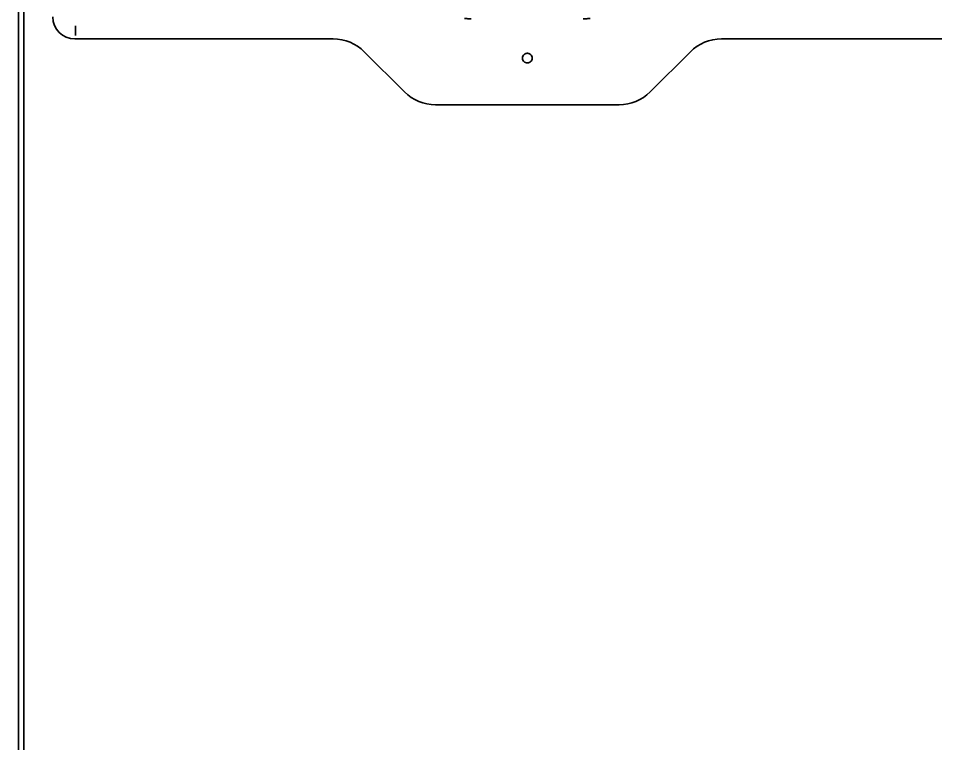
# Model space of a CAD drawing. Header units: inches. Extents: x 90 to 4161, y -506 to 3104.
# Drawn here: x 2250.9 to 2417.8, y 1324.2 to 1456.3 of the extents above; entities that cross this region are included whole.
import ezdxf

# ---------------------------------------------------------------- set-up
doc = ezdxf.new("R2010")
doc.units = ezdxf.units.IN
doc.layers.add('1', color=7, linetype='Continuous', true_color=0xffffff)

msp = doc.modelspace()

# ---------------------------------------------------------------- linework, layer by layer
at = {"layer": '1', "color": 7, "linetype": 'Continuous', "lineweight": 35}
for p, q in [((2251.89, 1933.26), (2251.89, 1249.76)), ((2250.89, 1205.11), (2250.89, 1919.98)), ((2261.17, 1452.51), (2308.17, 1452.51)), ((2378.79, 1452.51), (2425.78, 1452.51)), ((2313.82, 1450.17), (2321.14, 1442.85)), ((2365.82, 1442.85), (2373.14, 1450.17)), ((2326.79, 1440.51), (2360.17, 1440.51))]:
    msp.add_line(p, q, dxfattribs=at)
for start, end in [(128.9424, 231.0576), (308.9424, 51.0576)]:
    msp.add_arc((2343.48, 1449.01), 0.875, start, end, dxfattribs=at)
for centre, major_axis, ratio, start_param, end_param in [((2261.18, 1456.52), (2.84, 2.84), 0.997265, 2.357564, 3.925621), ((2308.16, 1444.5), (-3.07, -7.4), 0.998395, 2.749461, 3.533724), ((2378.8, 1444.5), (3.07, -7.4), 0.998395, 2.749461, 3.533724), ((2326.8, 1448.52), (3.07, 7.4), 0.998395, 2.749461, 3.533724), ((2360.16, 1448.52), (-3.07, 7.4), 0.998395, 2.749461, 3.533724)]:
    msp.add_ellipse(centre, major_axis=major_axis, ratio=ratio, start_param=start_param, end_param=end_param, dxfattribs=at)
for points, knots in [([(2333.29, 1456.18), (2333.25, 1456.18), (2333.21, 1456.18), (2333.14, 1456.18), (2333.1, 1456.18), (2332.98, 1456.18), (2332.91, 1456.19), (2332.8, 1456.19), (2332.77, 1456.19), (2332.71, 1456.19), (2332.7, 1456.19), (2332.66, 1456.19), (2332.64, 1456.19), (2332.56, 1456.19), (2332.5, 1456.2), (2332.43, 1456.2), (2332.42, 1456.2), (2332.39, 1456.2), (2332.37, 1456.2), (2332.33, 1456.21), (2332.31, 1456.21), (2332.24, 1456.21), (2332.2, 1456.22), (2332.16, 1456.22), (2332.15, 1456.22), (2332.13, 1456.22), (2332.11, 1456.23), (2332.09, 1456.23), (2332.06, 1456.23), (2332.05, 1456.24), (2332.04, 1456.24)], [0, 0, 0, 0, 0.0625, 0.0625, 0.125, 0.125, 0.25, 0.25, 0.3125, 0.3125, 0.34375, 0.34375, 0.375, 0.375, 0.5, 0.5, 0.53125, 0.53125, 0.5625, 0.5625, 0.625, 0.625, 0.75, 0.75, 0.78125, 0.78125, 0.8125, 0.875, 0.875, 1, 1, 1, 1]), ([(2354.92, 1456.24), (2354.91, 1456.24), (2354.91, 1456.24), (2354.9, 1456.24), (2354.89, 1456.23), (2354.88, 1456.23), (2354.88, 1456.23), (2354.85, 1456.23), (2354.82, 1456.22), (2354.77, 1456.22), (2354.75, 1456.22), (2354.71, 1456.21), (2354.69, 1456.21), (2354.62, 1456.21), (2354.57, 1456.2), (2354.5, 1456.2), (2354.48, 1456.2), (2354.45, 1456.2), (2354.44, 1456.2), (2354.39, 1456.19), (2354.36, 1456.19), (2354.26, 1456.19), (2354.19, 1456.19), (2354.1, 1456.19), (2354.08, 1456.19), (2354.04, 1456.19), (2353.99, 1456.18), (2353.93, 1456.18), (2353.82, 1456.18), (2353.74, 1456.18), (2353.66, 1456.18)], [0, 0, 0, 0, 0.0625, 0.0625, 0.09375, 0.09375, 0.125, 0.125, 0.25, 0.25, 0.3125, 0.3125, 0.375, 0.375, 0.5, 0.5, 0.53125, 0.53125, 0.5625, 0.5625, 0.625, 0.625, 0.75, 0.75, 0.78125, 0.78125, 0.8125, 0.875, 0.875, 1, 1, 1, 1]), ([(2261.28, 1454.46), (2261.28, 1454.53), (2261.28, 1454.6), (2261.28, 1454.75), (2261.28, 1454.82), (2261.29, 1454.9)], [0, 0, 0, 0, 0.5, 0.5, 1, 1, 1, 1]), ([(2344.03, 1449.69), (2343.99, 1449.72), (2343.95, 1449.75), (2343.88, 1449.79), (2343.86, 1449.8), (2343.81, 1449.82), (2343.79, 1449.83), (2343.72, 1449.85), (2343.67, 1449.87), (2343.6, 1449.88), (2343.58, 1449.88), (2343.53, 1449.89), (2343.5, 1449.89), (2343.43, 1449.89), (2343.38, 1449.88), (2343.3, 1449.87), (2343.28, 1449.86), (2343.23, 1449.85), (2343.21, 1449.84), (2343.14, 1449.82), (2343.09, 1449.8), (2343.03, 1449.76), (2343.01, 1449.75), (2342.97, 1449.72), (2342.95, 1449.71), (2342.93, 1449.69)], [0, 0, 0, 0, 0.125, 0.125, 0.1875, 0.1875, 0.25, 0.25, 0.375, 0.375, 0.4375, 0.4375, 0.5, 0.5, 0.625, 0.625, 0.6875, 0.6875, 0.75, 0.75, 0.875, 0.875, 0.9375, 0.9375, 1, 1, 1, 1]), ([(2342.93, 1448.33), (2342.97, 1448.3), (2343.01, 1448.27), (2343.07, 1448.24), (2343.09, 1448.22), (2343.14, 1448.2), (2343.16, 1448.19), (2343.23, 1448.17), (2343.28, 1448.16), (2343.35, 1448.14), (2343.38, 1448.14), (2343.43, 1448.14), (2343.45, 1448.14), (2343.53, 1448.14), (2343.58, 1448.14), (2343.65, 1448.15), (2343.67, 1448.16), (2343.72, 1448.17), (2343.74, 1448.18), (2343.81, 1448.2), (2343.86, 1448.22), (2343.92, 1448.26), (2343.95, 1448.27), (2343.99, 1448.3), (2344.01, 1448.31), (2344.03, 1448.33)], [0, 0, 0, 0, 0.125, 0.125, 0.1875, 0.1875, 0.25, 0.25, 0.375, 0.375, 0.4375, 0.4375, 0.5, 0.5, 0.625, 0.625, 0.6875, 0.6875, 0.75, 0.75, 0.875, 0.875, 0.9375, 0.9375, 1, 1, 1, 1])]:
    msp.add_open_spline(points, degree=3, knots=knots, dxfattribs=at)
msp.add_open_spline([(2261.28, 1453.15), (2261.28, 1454.46)], degree=1, dxfattribs=at)

doc.saveas('drawing.dxf')
